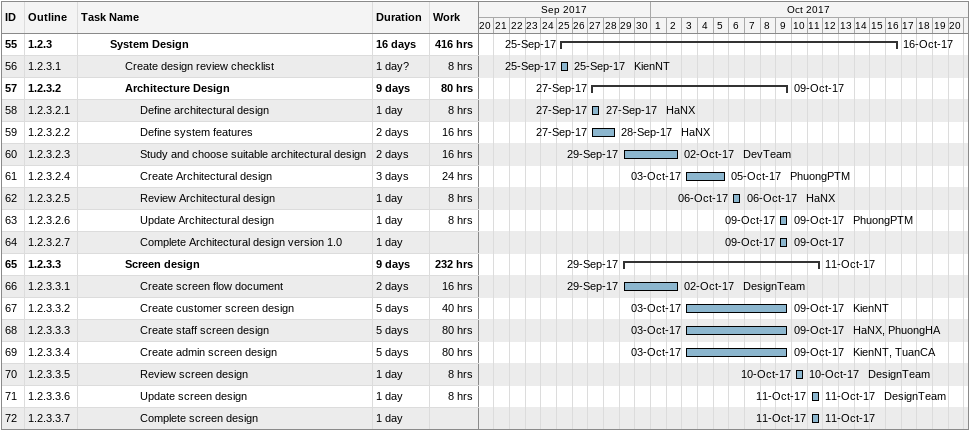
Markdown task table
| ID | WBS | Task | Duration | Start | Finish | Resources | Work (h) |
|---|---|---|---|---|---|---|---|
| 55 | 1.2.3 | **System Design** | 16d | 2017-09-25 | 2017-10-16 |  | 416 |
| 56 | 1.2.3.1 | Create design review checklist | 1d? | 2017-09-25 | 2017-09-25 | KienNT | 8 |
| 57 | 1.2.3.2 | **Architecture Design** | 9d | 2017-09-27 | 2017-10-09 |  | 80 |
| 58 | 1.2.3.2.1 | Define architectural design | 1d | 2017-09-27 | 2017-09-27 | HaNX | 8 |
| 59 | 1.2.3.2.2 | Define system features | 2d | 2017-09-27 | 2017-09-28 | HaNX | 16 |
| 60 | 1.2.3.2.3 | Study and choose suitable architectural design | 2d | 2017-09-29 | 2017-10-02 | DevTeam | 16 |
| 61 | 1.2.3.2.4 | Create Architectural design | 3d | 2017-10-03 | 2017-10-05 | PhuongPTM | 24 |
| 62 | 1.2.3.2.5 | Review Architectural design | 1d | 2017-10-06 | 2017-10-06 | HaNX | 8 |
| 63 | 1.2.3.2.6 | Update Architectural design | 1d | 2017-10-09 | 2017-10-09 | PhuongPTM | 8 |
| 64 | 1.2.3.2.7 | Complete Architectural design version 1.0 | 1d | 2017-10-09 | 2017-10-09 |  |  |
| 65 | 1.2.3.3 | **Screen design** | 9d | 2017-09-29 | 2017-10-11 |  | 232 |
| 66 | 1.2.3.3.1 | Create screen flow document | 2d | 2017-09-29 | 2017-10-02 | DesignTeam | 16 |
| 67 | 1.2.3.3.2 | Create customer screen design | 5d | 2017-10-03 | 2017-10-09 | KienNT | 40 |
| 68 | 1.2.3.3.3 | Create staff screen design | 5d | 2017-10-03 | 2017-10-09 | HaNX, PhuongHA | 80 |
| 69 | 1.2.3.3.4 | Create admin screen design | 5d | 2017-10-03 | 2017-10-09 | KienNT, TuanCA | 80 |
| 70 | 1.2.3.3.5 | Review screen design | 1d | 2017-10-10 | 2017-10-10 | DesignTeam | 8 |
| 71 | 1.2.3.3.6 | Update screen design | 1d | 2017-10-11 | 2017-10-11 | DesignTeam | 8 |
| 72 | 1.2.3.3.7 | Complete screen design | 1d | 2017-10-11 | 2017-10-11 |  |  |
